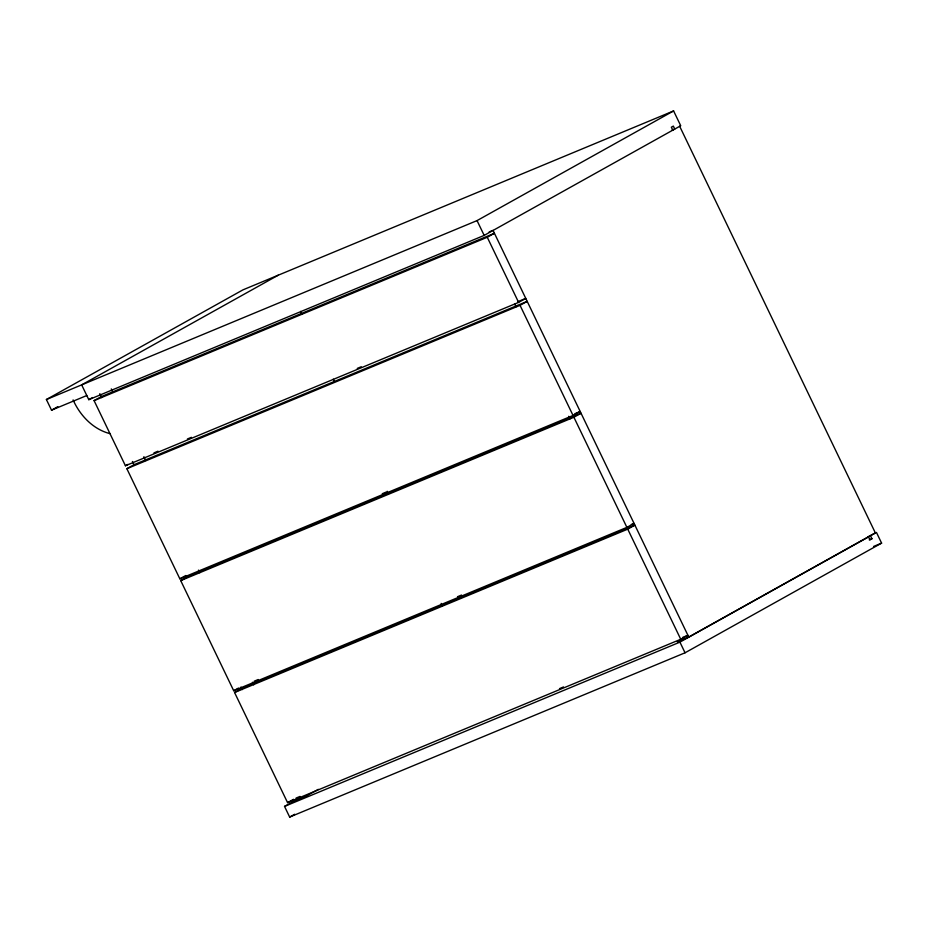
<?xml version="1.0" encoding="UTF-8"?>
<svg xmlns="http://www.w3.org/2000/svg" width="928" height="928" viewBox="0 0 928 928"><rect width="100%" height="100%" fill="white"/><g stroke="black" fill="none" stroke-linecap="round" stroke-linejoin="round"><path stroke-width="1.39" d="M86.791 395.525L51.527 410.176L46.4 399.527L242.95 289.861L673.6 110.931L680.723 125.732L484.172 235.399L88.786 399.678L81.664 384.876L278.214 275.21M51.527 410.176L57.826 406.661M88.786 399.678L92.58 397.555M94.088 400.629L101.245 396.639L494.427 233.276L487.27 237.266L94.088 400.629L125.431 465.752L518.613 302.389L525.77 298.398L517.743 301.739M46.4 399.527L477.05 220.597L673.6 110.931M125.431 465.752L127.82 464.418M126.858 468.71L134.003 464.719L527.185 301.356L520.04 305.347L126.858 468.71L179.858 578.828L573.04 415.466L580.186 411.487L574.838 413.702M179.858 578.828L185.809 575.511M180.716 580.615L187.862 576.624L581.044 413.262L573.898 417.252L180.716 580.615L233.705 690.734L626.887 527.371L634.044 523.38L631.365 524.494M233.705 690.734L238.473 688.077M234.564 692.508L241.709 688.518L634.891 525.155L627.746 529.146L234.564 692.508L287.564 802.627L680.746 639.264L687.892 635.274L682.544 637.501M287.564 802.627L293.515 799.31M867.842 536.906L876.473 532.475L881.6 543.124L685.05 652.79L289.664 817.069L284.536 806.409L298.456 798.648M300.614 797.604L295.568 800.412L307.029 795.656L318.35 789.334M289.664 817.069L294.71 814.262M682.324 639.009L677.289 641.816L688.75 637.049L875.371 532.927L679.621 126.185M284.536 806.409L679.922 642.13L868.527 536.906L869.954 539.864L871.937 538.75L870.51 535.792M672.092 130.164L674.76 129.05L673.345 126.092L671.35 127.206L672.777 130.164M489.172 231.907L491.724 230.84M153.978 452.876L157.992 451.205M187.41 438.979L191.423 437.32M357.257 368.416L361.27 366.746M382.255 493.719L386.268 492.049M254.226 681.187L258.239 679.516M457.504 596.727L461.518 595.057M869.269 539.864L871.937 538.75M873.584 546.453L881.6 543.124M296.044 798.08L300.057 796.421M559.503 688.622L563.516 686.952M109.817 433.596C92.997 429.235 80.005 415.442 73.092 399.91M493 230.318L688.75 637.049M487.27 237.266L518.613 302.389M520.04 305.347L573.04 415.466M573.898 417.252L626.887 527.371M627.746 529.146L680.746 639.264M477.05 220.597L484.172 235.399M679.922 642.13L685.05 652.79M514.785 304.175L516.049 306.774M568.748 416.289L570.001 418.888M300.626 311.379L301.878 313.989M333.245 379.169L334.498 381.779M387.208 491.283L388.461 493.893M441.16 603.397L442.412 606.007M111.279 388.913L112.532 391.523M143.898 456.704L145.777 460.613M198.488 570.128L199.74 572.727M252.439 682.242L253.692 684.841M99.818 393.681L101.697 397.59M132.437 461.471L134.316 465.38M240.978 686.998L242.231 689.608"/></g></svg>
